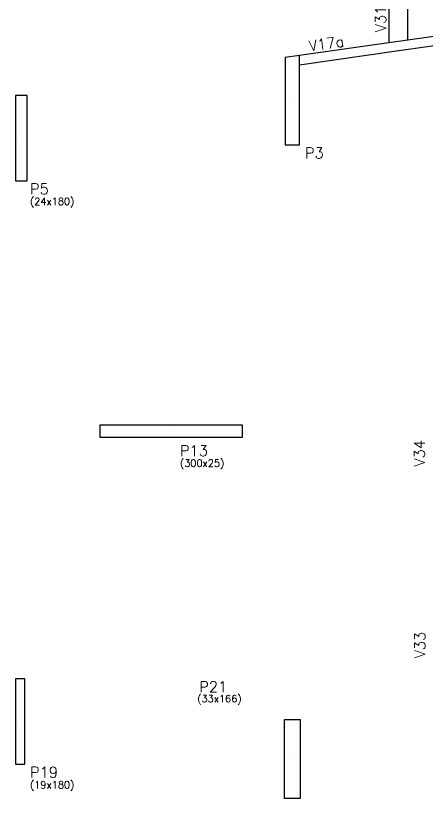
# Model space of a CAD drawing. Extents: x -40810 to 33675, y -2018 to 21213.
# Drawn here: x -911 to -47, y 8930 to 10576 of the extents above; entities that cross this region are included whole.
import ezdxf

# ---------------------------------------------------------------- set-up
doc = ezdxf.new("R2010")
doc.units = 0
for name, color, linetype in [('1', 5, 'Continuous'), ('12', 3, 'Continuous'), ('242', 3, 'Continuous'), ('3', 2, 'Continuous'), ('8', 5, 'Continuous'), ('9', 3, 'Continuous')]:
    doc.layers.add(name, color=color, linetype=linetype)
doc.styles.get("Standard").update_dxf_attribs({"font": 'romans.shx', "width": 0.8})

msp = doc.modelspace()

# ---------------------------------------------------------------- linework, layer by layer
at = {"layer": '1'}
for points in [[(-125.934, 11088.325), (-125.934, 10518.534)], [(-85.934, 10524.202), (-85.934, 11088.325)], [(254.066, 10572.38), (-85.934, 10524.202)], [(-104.601, 10502.367), (275.399, 10556.213)], [(-85.934, 10524.202), (-125.934, 10518.534)], [(-125.934, 10518.534), (-313.434, 10491.966)], [(-313.434, 10472.776), (-104.601, 10502.367)]]:
    msp.add_lwpolyline(points, dxfattribs=at)
at = {"layer": '242'}
for p, q in [((-328.377, 10396.907), (-328.377, 10396.907)), ((-901.434, 10318.325), (-901.434, 10318.325)), ((-583.434, 9701.825), (-583.434, 9701.825)), ((-901.434, 9091.325), (-901.434, 9091.325)), ((-328.379, 9012.701), (-328.379, 9012.701))]:
    msp.add_line(p, q, dxfattribs=at)
at = {"layer": '3'}
for points in [[(-343.434, 10303.966), (-313.434, 10303.966), (-313.434, 10491.966), (-343.434, 10487.715), (-343.434, 10303.966)], [(-910.934, 10228.325), (-886.934, 10228.325), (-886.934, 10408.325), (-910.934, 10408.325), (-910.934, 10228.325)], [(-733.434, 9689.325), (-433.434, 9689.325), (-433.434, 9714.325), (-733.434, 9714.325), (-733.434, 9689.325)], [(-910.934, 9001.325), (-891.934, 9001.325), (-891.934, 9181.325), (-910.934, 9181.325), (-910.934, 9001.325)], [(-344.934, 9095.701), (-311.934, 9095.701), (-311.934, 8929.701), (-344.934, 8929.701), (-344.934, 9095.701)]]:
    msp.add_lwpolyline(points, dxfattribs=at)

# ---------------------------------------------------------------- texts
at = {"layer": '12'}
for s, p in [('(24x180)', (-880.684, 10177.7)), ('(300x25)', (-565.168, 9627.195)), ('(33x166)', (-528.671, 9131.712)), ('(19x180)', (-880.684, 8950.7))]:
    msp.add_text(s, height=15, dxfattribs=at).set_placement(p)
at = {"layer": '8'}
for s, rotation, p in [('V31a', 90, (-131.559, 10541.034)), ('V17a', 8.065, (-291.946, 10500.692)), ('V34', 90, (-50.059, 9627.325)), ('V33', 90, (-48.851, 9223.939))]:
    msp.add_text(s, height=22.5, rotation=rotation, dxfattribs=at).set_placement(p)
at = {"layer": '9'}
for s, p in [('P3', (-302.184, 10275.841)), ('P5', (-880.684, 10200.2)), ('P13', (-565.168, 9649.695)), ('P21', (-524.694, 9153.103)), ('P19', (-880.684, 8973.2))]:
    msp.add_text(s, height=22.5, dxfattribs=at).set_placement(p)

doc.saveas('drawing.dxf')
